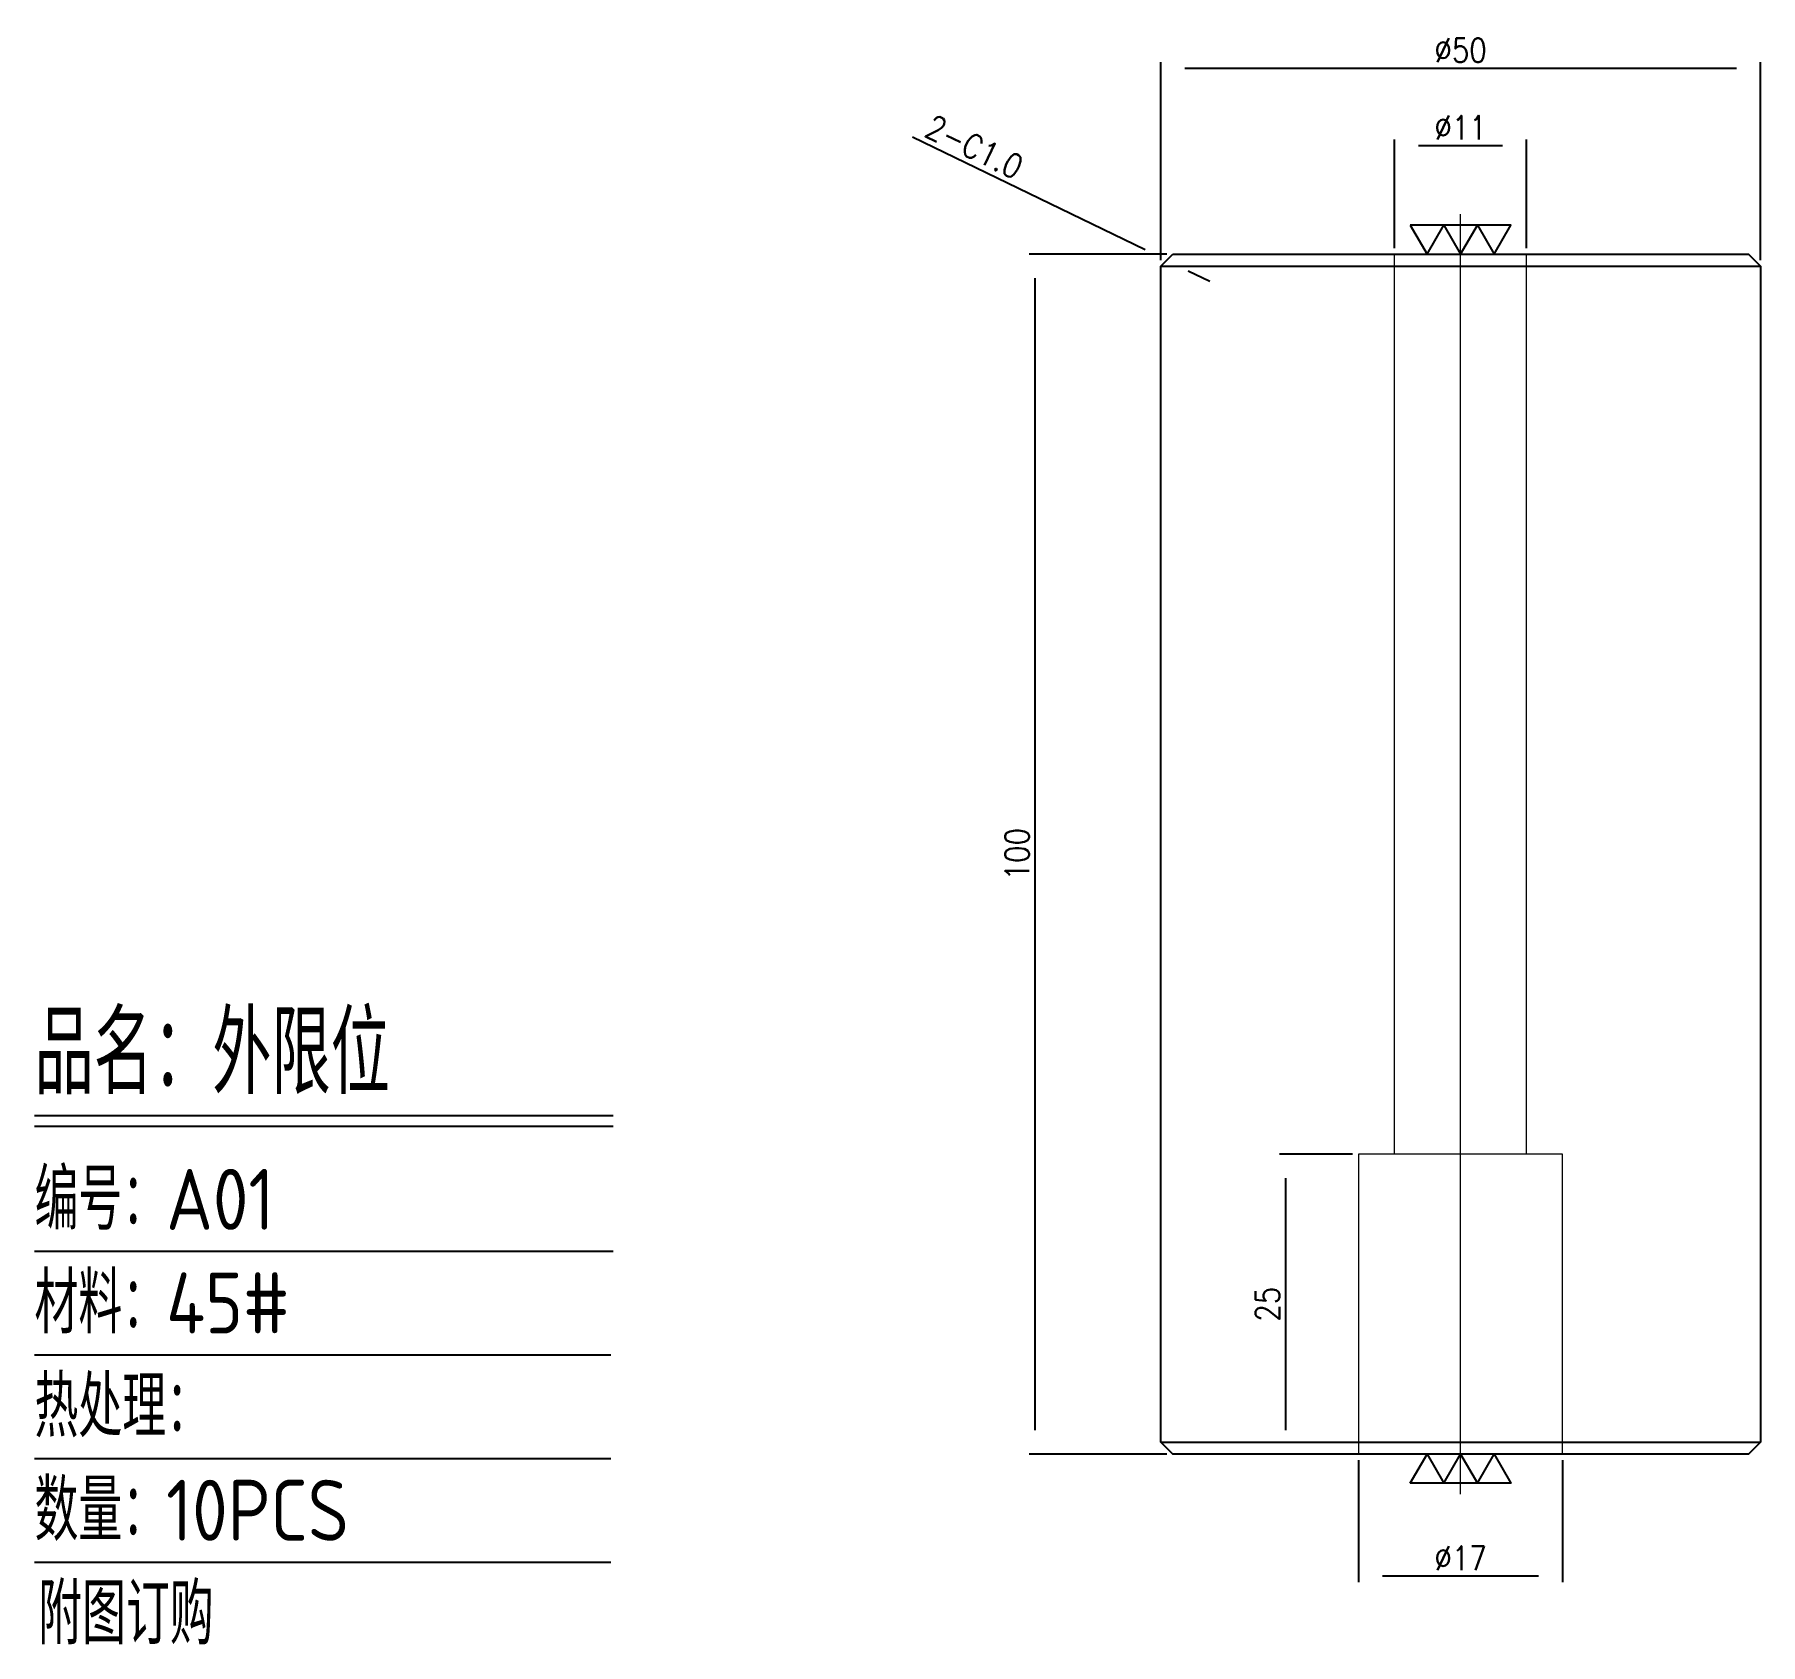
# Model space of a CAD drawing. Header units: millimetres. Extents: x 721 to 864, y -1217 to -1083.
import ezdxf

# ---------------------------------------------------------------- set-up
doc = ezdxf.new("R2010")
doc.units = ezdxf.units.MM
doc.linetypes.add('CENTER', pattern=[0])
doc.linetypes.add('DASHED', pattern=[0])
for name, color, linetype in [('DIM', 4, 'Continuous'), ('PRESS', 3, 'Continuous'), ('TEXT', 4, 'Continuous')]:
    doc.layers.add(name, color=color, linetype=linetype)
doc.styles.add('gbenor', font='gbenor.shx', dxfattribs={"bigfont": 'gbcbig.shx'})
doc.styles.get("Standard").update_dxf_attribs({"font": 'txt.shx', "width": 0.85, "bigfont": 'ctxt.shx'})
doc.dimstyles.new('T-2-WX', dxfattribs={"dimtxt": 2, "dimasz": 2, "dimexe": 0.5, "dimexo": 0.5, "dimgap": 0.5, "dimtad": 1, "dimtxsty": 'Standard', "dimblk": 'OPEN30', "dimcen": 0, "dimazin": 3, "dimtfac": 1, "dimtmove": 0, "dimatfit": 3, "dimldrblk": 'OPEN30', "dimlwd": -1, "dimlwe": -1})

# ---------------------------------------------------------------- blocks, each defined once
blk = doc.blocks.new('XYM20')
at = {"color": 2, "ltscale": 2}
blk.add_lwpolyline([(-5.999999999989086, 3.464101615137906), (-3.999999999969759, 0), (-2.000000000004775, 3.464101615137906), (0, 0), (2.000000000017963, 3.464101615137906), (3.999999999992042, 0), (6.000000000010914, 3.464101615137906), (-5.999999999989086, 3.464101615137906)], close=True, dxfattribs=at)
blk = doc.blocks.new('*D7580')
at = {"layer": 'Defpoints', "color": 0}
for p in [(814.8908952575147, -1101.487228592159), (814.892694910901, -1101.488101087249)]:
    blk.add_point(p, dxfattribs=at)
at = {"layer": 'DIM', "color": 0, "ltscale": 0.3}
for p, q in [((813.0912418696503, -1100.614733501314), (793.7064944304511, -1091.216758817957)), ((814.892694910901, -1101.488101087249), (814.8908952575147, -1101.487228592159)), ((816.6923482987654, -1102.360596178094), (818.4920016866298, -1103.233091268939))]:
    blk.add_line(p, q, dxfattribs=at)
at = {"layer": 'DIM', "color": 0, "insert": (798.8535718847177, -1092.045140450275), "char_height": 2, "attachment_point": 5, "rotation": 334.13529627054857}
blk.add_mtext('2-C1.0', dxfattribs=at)
blk = doc.blocks.new('_Open30')
blk = doc.blocks.new('*D7581')
at = {"layer": 'Defpoints', "color": 0}
for p in [(864.3919274844229, -1085.488168198935), (814.3919274844229, -1101.9875324397), (864.3919274844229, -1101.9875324397)]:
    blk.add_point(p, dxfattribs=at)
at = {"layer": 'DIM', "color": 0, "ltscale": 0.3}
for p, q in [((814.3919274844229, -1101.4875324397), (814.3919274844229, -1084.988168198935)), ((816.3919274844229, -1085.488168198935), (862.3919274844229, -1085.488168198935)), ((864.3919274844229, -1101.4875324397), (864.3919274844229, -1084.988168198935))]:
    blk.add_line(p, q, dxfattribs=at)
at = {"layer": 'DIM', "color": 0, "insert": (839.3919274844229, -1083.988168198935), "char_height": 2, "attachment_point": 5}
blk.add_mtext('%%c50', dxfattribs=at)
blk = doc.blocks.new('*D7582')
at = {"layer": 'Defpoints', "color": 0}
for p in [(844.8919274744112, -1091.932244001859), (833.8919274744112, -1100.9875324397), (844.8919274744112, -1100.9875324397)]:
    blk.add_point(p, dxfattribs=at)
at = {"layer": 'DIM', "color": 0, "ltscale": 0.3}
for p, q in [((833.8919274744112, -1100.4875324397), (833.8919274744112, -1091.432244001859)), ((835.8919274744112, -1091.932244001859), (842.8919274744112, -1091.932244001859)), ((844.8919274744112, -1100.4875324397), (844.8919274744112, -1091.432244001859))]:
    blk.add_line(p, q, dxfattribs=at)
at = {"layer": 'DIM', "color": 0, "insert": (839.3919274744112, -1090.432244001859), "char_height": 2, "attachment_point": 5}
blk.add_mtext('%%c11', dxfattribs=at)
blk = doc.blocks.new('*D7583')
at = {"layer": 'Defpoints', "color": 0}
for p in [(830.8919274744112, -1200.9875324397), (847.8919274744112, -1200.9875324397), (830.8919274744112, -1211.149690285674)]:
    blk.add_point(p, dxfattribs=at)
at = {"layer": 'DIM', "color": 0, "ltscale": 0.3}
for p, q in [((830.8919274744112, -1201.4875324397), (830.8919274744112, -1211.649690285674)), ((847.8919274744112, -1201.4875324397), (847.8919274744112, -1211.649690285674)), ((845.8919274744112, -1211.149690285674), (832.8919274744112, -1211.149690285674))]:
    blk.add_line(p, q, dxfattribs=at)
at = {"layer": 'DIM', "color": 0, "insert": (839.3919274744112, -1209.649690285674), "char_height": 2, "attachment_point": 5}
blk.add_mtext('%%c17', dxfattribs=at)
blk = doc.blocks.new('*D7584')
at = {"layer": 'Defpoints', "color": 0}
for p in [(830.8919274744112, -1175.9875324397), (824.8021736608353, -1200.9875324397), (830.8919274744112, -1200.9875324397)]:
    blk.add_point(p, dxfattribs=at)
at = {"layer": 'DIM', "color": 0, "ltscale": 0.3}
for p, q in [((830.3919274744112, -1175.9875324397), (824.3021736608353, -1175.9875324397)), ((824.8021736608353, -1177.9875324397), (824.8021736608353, -1198.9875324397)), ((830.3919274744112, -1200.9875324397), (824.3021736608353, -1200.9875324397))]:
    blk.add_line(p, q, dxfattribs=at)
at = {"layer": 'DIM', "color": 0, "insert": (823.3021736608353, -1188.4875324397), "char_height": 2, "attachment_point": 5, "rotation": 90}
blk.add_mtext('25', dxfattribs=at)
blk = doc.blocks.new('*D7585')
at = {"layer": 'Defpoints', "color": 0}
for p in [(803.9187686977675, -1100.9875324397), (815.3919274844229, -1100.9875324397), (815.3919274844229, -1200.9875324397)]:
    blk.add_point(p, dxfattribs=at)
at = {"layer": 'DIM', "color": 0, "ltscale": 0.3}
for p, q in [((814.8919274844229, -1100.9875324397), (803.4187686977675, -1100.9875324397)), ((803.9187686977675, -1198.9875324397), (803.9187686977675, -1102.9875324397)), ((814.8919274844229, -1200.9875324397), (803.4187686977675, -1200.9875324397))]:
    blk.add_line(p, q, dxfattribs=at)
at = {"layer": 'DIM', "color": 0, "insert": (802.4187686977675, -1150.9875324397), "char_height": 2, "attachment_point": 5, "rotation": 90}
blk.add_mtext('100', dxfattribs=at)

msp = doc.modelspace()

# ---------------------------------------------------------------- linework, layer by layer
at = {"layer": 'DIM', "color": 4, "linetype": 'Continuous', "lineweight": 25}
for p, q in [((720.5028988124977, -1172.76327191326), (768.7465313789697, -1172.76327191326)), ((720.5028988124977, -1173.652395578644), (768.7465313789697, -1173.652395578644)), ((720.5028988124977, -1184.067844230173), (768.7465313789697, -1184.067844230173)), ((720.5028988124977, -1192.705045550999), (768.53701190984, -1192.705045550999)), ((720.5028988124977, -1201.342246871792), (768.53701190984, -1201.342246871792)), ((720.5028988124977, -1209.979448192617), (768.53701190984, -1209.979448192617))]:
    msp.add_line(p, q, dxfattribs=at)
at = {"layer": 'PRESS'}
for p, q in [((814.3919274844229, -1101.9875324397), (864.3919274844229, -1101.9875324397)), ((814.3919274844229, -1199.9875324397), (864.3919274844229, -1199.9875324397))]:
    msp.add_line(p, q, dxfattribs=at)
msp.add_lwpolyline([(815.3919274844229, -1100.9875324397), (863.3919274844229, -1100.9875324397), (864.3919274844229, -1101.9875324397), (864.3919274844229, -1199.9875324397), (863.3919274844229, -1200.9875324397), (815.3919274844229, -1200.9875324397), (814.3919274844229, -1199.9875324397), (814.3919274844229, -1101.9875324397)], close=True, dxfattribs=at)
at = {"layer": 'TEXT', "color": 4, "linetype": 'CENTER', "lineweight": 20}
msp.add_line((839.3919274744112, -1204.320865773043), (839.3919274744112, -1097.654199106386), dxfattribs=at)
at = {"layer": 'TEXT', "color": 4, "linetype": 'DASHED', "lineweight": 20}
for p, q in [((833.8919274744112, -1175.9875324397), (833.8919274744112, -1100.9875324397)), ((844.8919274744112, -1175.9875324397), (844.8919274744112, -1100.9875324397)), ((847.8919274744112, -1175.9875324397), (830.8919274744112, -1175.9875324397)), ((830.8919274744112, -1175.9875324397), (830.8919274744112, -1200.9875324397)), ((847.8919274744112, -1200.9875324397), (847.8919274744112, -1175.9875324397))]:
    msp.add_line(p, q, dxfattribs=at)

# ---------------------------------------------------------------- block references
at = {"layer": 'TEXT', "lineweight": 20, "xscale": 0.6999999999970896, "yscale": 0.6999999999970896, "zscale": 0.7000000000007276}
msp.add_blockref('XYM20', (839.3919274844229, -1100.9875324397), dxfattribs=at)
at = {"layer": 'TEXT', "lineweight": 20, "xscale": -0.6999999999970896, "yscale": 0.6999999999970896, "zscale": 0.7000000000007276, "rotation": 180}
msp.add_blockref('XYM20', (839.3919274844229, -1200.9875324397), dxfattribs=at)

# ---------------------------------------------------------------- texts
at = {"layer": 'DIM', "color": 3, "linetype": 'Continuous', "lineweight": 25, "style": 'gbenor'}
for s, height, p in [('品名：外限位', 6.858953990053688, (720.5028988124977, -1170.985024582491)), ('编号：A01', 5.080706659299028, (720.5028988124977, -1182.289596899437)), ('材料：45#', 5.080706659299028, (720.5028988124977, -1190.92679822023)), ('热处理：', 5.080706659299028, (720.5028988124977, -1199.563999541056)), ('数量：10PCS', 5.080706659299028, (720.5028988124977, -1208.201200861881)), ('附图订购', 5.080706659299028, (720.8120056607091, -1216.838402182642))]:
    msp.add_text(s, height=height, dxfattribs=at).set_placement(p)

# ---------------------------------------------------------------- dimensions: what is measured, and where the dimension line sits
at = {"layer": 'DIM', "ltscale": 0.3}
for base, p1, p2, picture, middle in [((864.3919274844229, -1085.488168198935), (814.3919274844229, -1101.9875324397), (864.3919274844229, -1101.9875324397), '*D7581', (839.3919274844229, -1083.988168198935)), ((844.8919274744112, -1091.932244001859), (833.8919274744112, -1100.9875324397), (844.8919274744112, -1100.9875324397), '*D7582', (839.3919274744112, -1090.432244001859)), ((830.8919274744112, -1211.149690285674), (847.8919274744112, -1200.9875324397), (830.8919274744112, -1200.9875324397), '*D7583', (839.3919274744112, -1209.649690285674))]:
    dim = msp.add_linear_dim(base=base, p1=p1, p2=p2, text='%%c<>', dimstyle='T-2-WX', dxfattribs=at)
    dim.commit()
    dim.dimension.update_dxf_attribs({"geometry": picture, "text_midpoint": middle})
dim = msp.add_diameter_dim_2p(p1=(814.892694910901, -1101.488101087249), p2=(814.8908952575147, -1101.487228592159), text='2-C1.0', dimstyle='T-2-WX', dxfattribs=at)
dim.commit()
dim.dimension.update_dxf_attribs({"geometry": '*D7580', "text_midpoint": (798.1992005665841, -1093.394880491174), "dimtype": 163})
for base, p1, p2, picture, middle in [((803.9187686977675, -1100.9875324397), (815.3919274844229, -1200.9875324397), (815.3919274844229, -1100.9875324397), '*D7585', (802.4187686977675, -1150.9875324397)), ((824.8021736608353, -1200.9875324397), (830.8919274744112, -1175.9875324397), (830.8919274744112, -1200.9875324397), '*D7584', (823.3021736608353, -1188.4875324397))]:
    dim = msp.add_linear_dim(base=base, p1=p1, p2=p2, angle=90, dimstyle='T-2-WX', dxfattribs=at)
    dim.commit()
    dim.dimension.update_dxf_attribs({"geometry": picture, "text_midpoint": middle})

doc.saveas('drawing.dxf')
